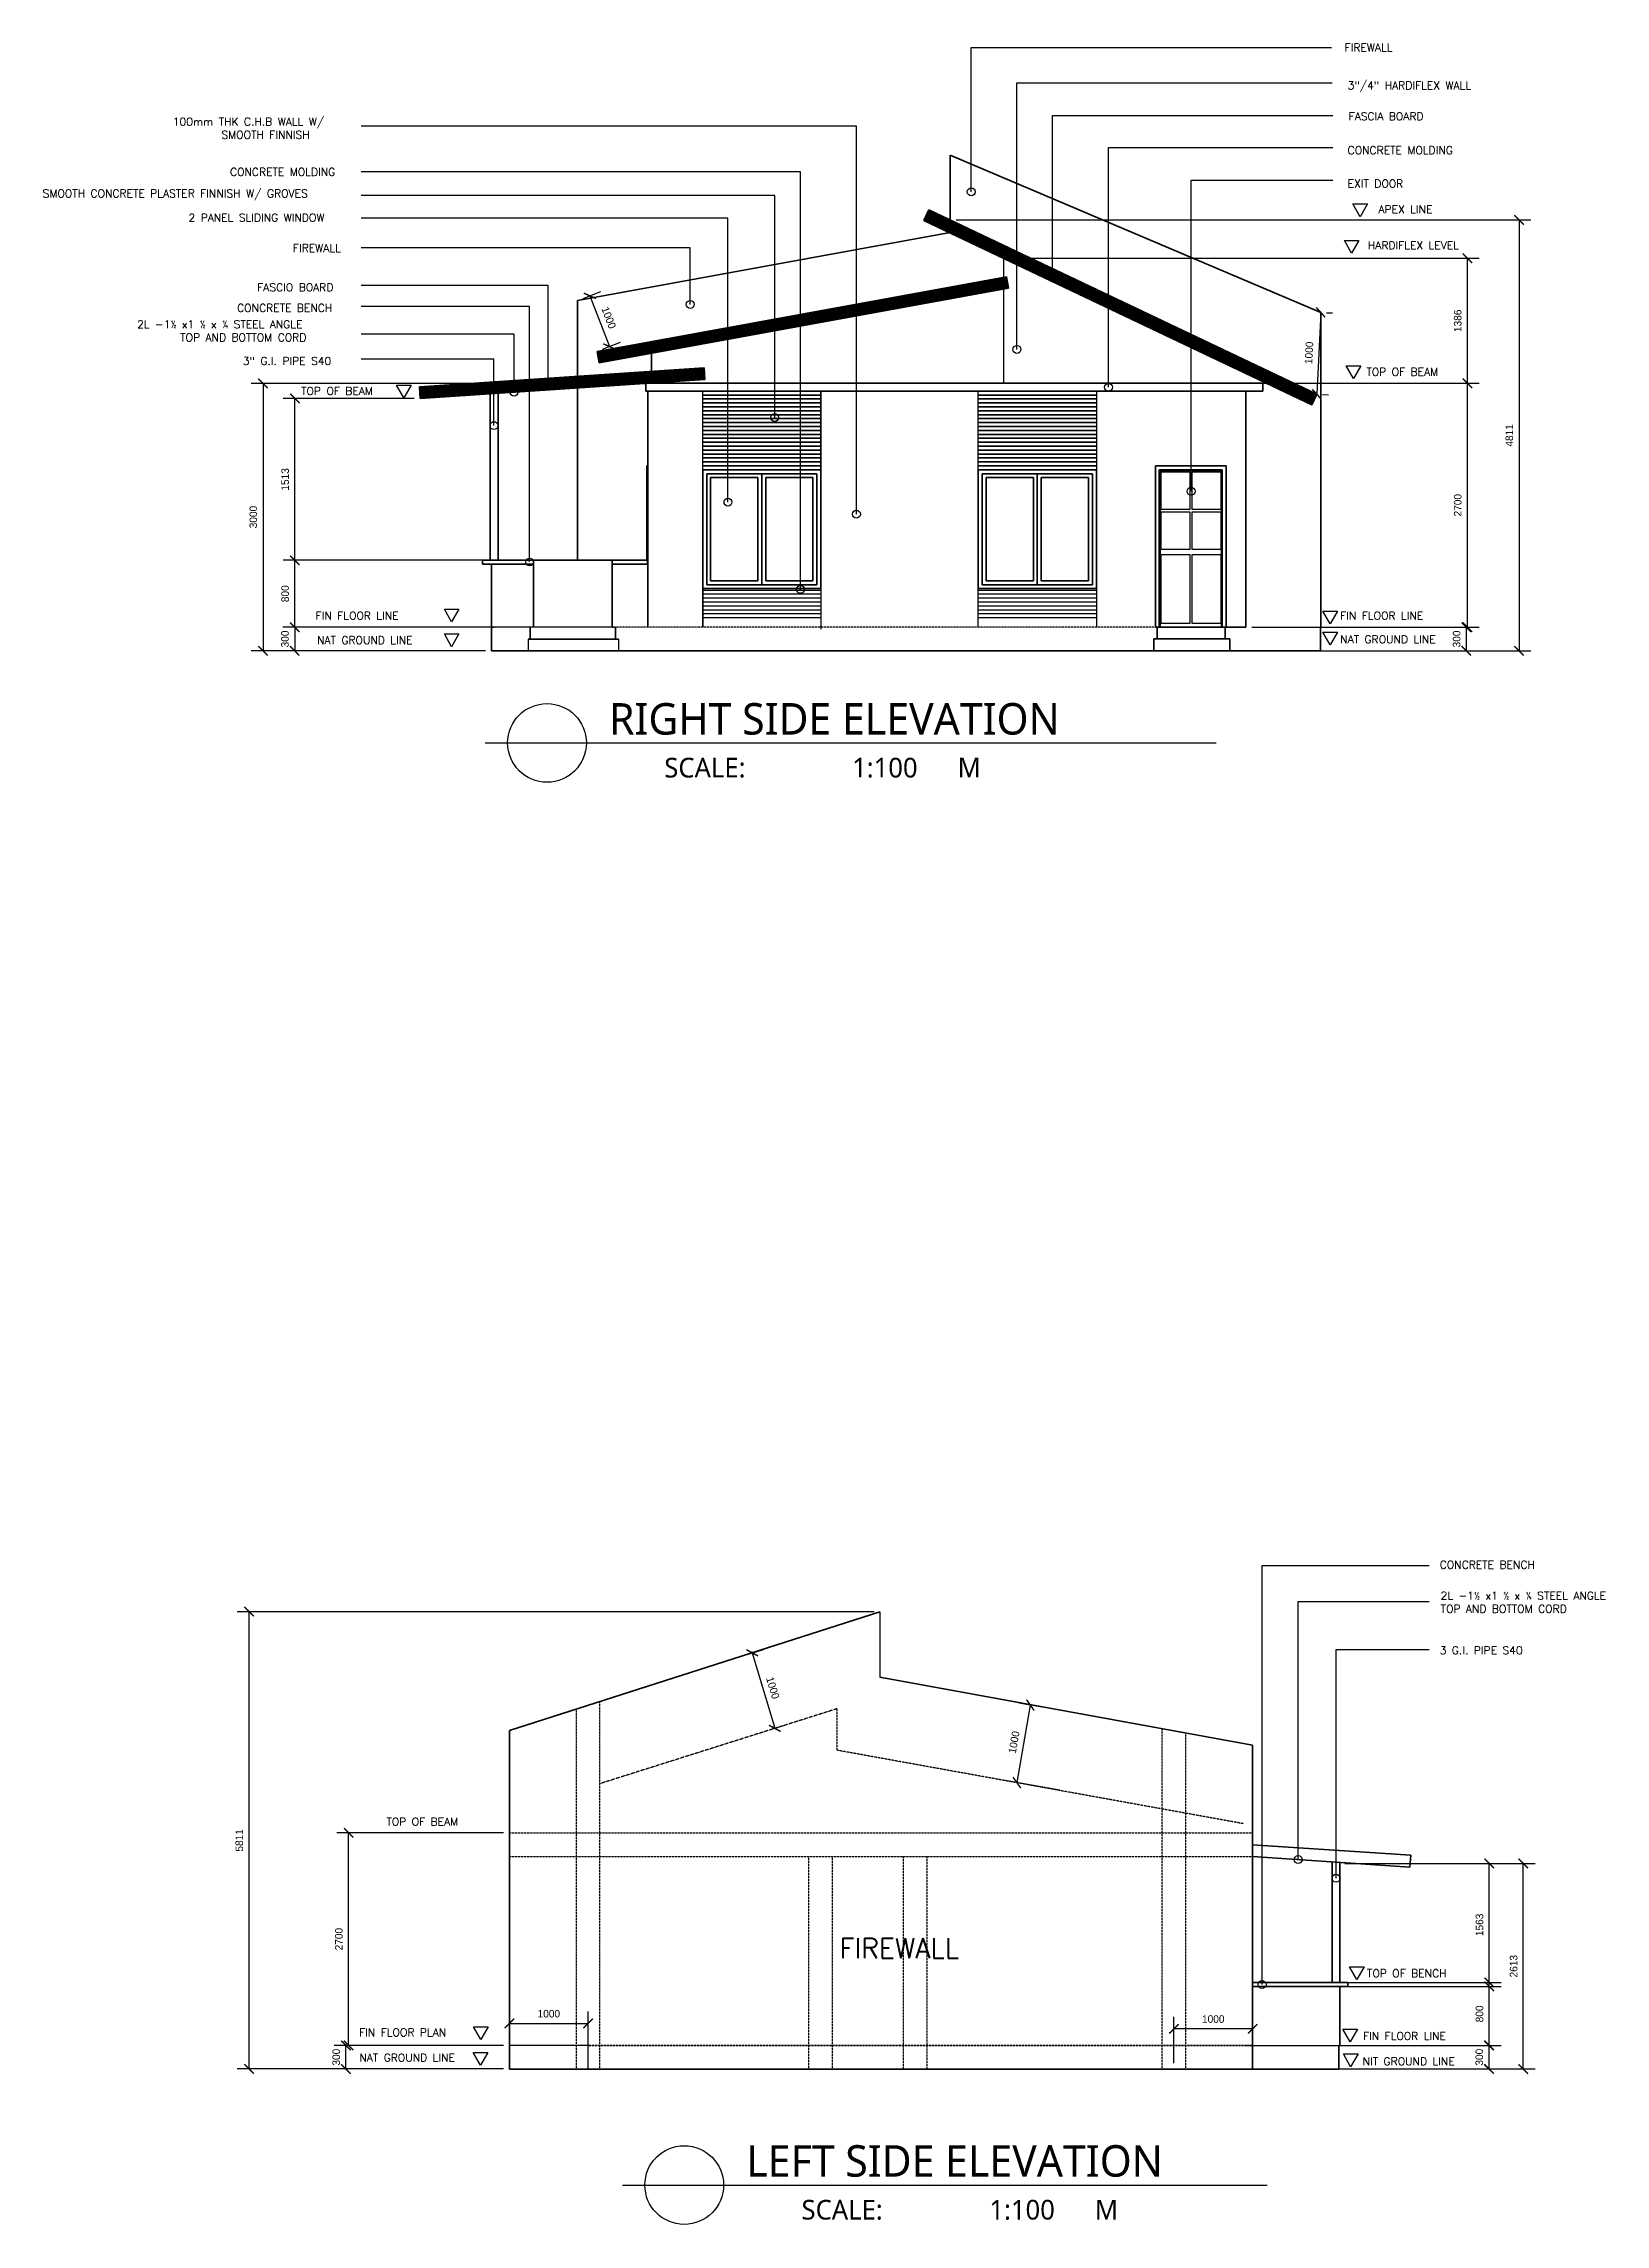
# Model space of a CAD drawing. Header units: millimetres. Extents: x 18078 to 182092, y 10648 to 75430.
# Drawn here: x 97338 to 117179, y 12411 to 40122 of the extents above; entities that cross this region are included whole.
import ezdxf

# ---------------------------------------------------------------- set-up
doc = ezdxf.new("R2010")
doc.units = ezdxf.units.MM
doc.linetypes.add('HIDDEN2', pattern=[4.7625, 3.175, -1.5875])
doc.layers.get('Defpoints').update_dxf_attribs({"color": 140})
doc.layers.add('G-Elev', color=111, linetype='Continuous', lineweight=50)
doc.styles.add('Annotative', font='romans.shx')
doc.dimstyles.new('DIM1', dxfattribs={"dimscale": 120, "dimtxt": 0.8, "dimasz": 1, "dimexe": 1.25, "dimexo": 0.625, "dimtad": 1, "dimdec": 0, "dimtxsty": 'Standard', "dimblk": 'ARCHTICK', "dimcen": 0.09, "dimadec": 0, "dimazin": 0, "dimtfac": 1, "dimtdec": 0, "dimtmove": 0, "dimatfit": 3, "dimfxl": 1, "dimarcsym": 0})

# ---------------------------------------------------------------- blocks, each defined once
blk = doc.blocks.new('_ArchTick')
at = {"color": 0, "linetype": 'ByBlock', "const_width": 0.15}
blk.add_lwpolyline([(-0.5, -0.5), (0.5, 0.5)], dxfattribs=at)
blk = doc.blocks.new('*D132')
at = {"color": 0, "lineweight": -2, "transparency": 16777216}
for p, q in [((103181, 14686), (101028, 14686)), ((101178, 14386), (101178, 14686)), ((103181, 14386), (101028, 14386))]:
    blk.add_line(p, q, dxfattribs=at)
at = {"layer": 'Defpoints', "color": 0, "transparency": 16777216}
for p in [(101178, 14686), (103256, 14686), (103256, 14386)]:
    blk.add_point(p, dxfattribs=at)
at = {"color": 0, "lineweight": -2, "transparency": 16777216, "xscale": 120, "yscale": 120, "zscale": 120}
for p, rotation in [((101178, 14686), 90), ((101178, 14386), 270)]:
    blk.add_blockref('_ArchTick', p, dxfattribs=dict(at, rotation=rotation))
at = {"color": 0, "transparency": 16777216, "insert": (101055, 14536), "char_height": 96, "attachment_point": 5, "rotation": 90}
blk.add_mtext('300', dxfattribs=at)
blk = doc.blocks.new('*D133')
at = {"color": 0, "lineweight": -2, "transparency": 16777216}
for p, q in [((103256, 14761), (103256, 15115)), ((103256, 14965), (104256, 14965)), ((104256, 14761), (104256, 15115))]:
    blk.add_line(p, q, dxfattribs=at)
at = {"layer": 'Defpoints', "color": 0, "transparency": 16777216}
for p in [(104256, 14965), (103256, 14686), (104256, 14686)]:
    blk.add_point(p, dxfattribs=at)
at = {"color": 0, "lineweight": -2, "transparency": 16777216, "xscale": 120, "yscale": 120, "zscale": 120, "rotation": 180}
blk.add_blockref('_ArchTick', (103256, 14965), dxfattribs=at)
at = {"color": 0, "lineweight": -2, "transparency": 16777216, "xscale": 120, "yscale": 120, "zscale": 120}
blk.add_blockref('_ArchTick', (104256, 14965), dxfattribs=at)
at = {"color": 0, "transparency": 16777216, "insert": (103756, 15088), "char_height": 96, "attachment_point": 5}
blk.add_mtext('1000', dxfattribs=at)
blk = doc.blocks.new('*D134')
at = {"color": 0, "lineweight": -2, "transparency": 16777216}
for p, q in [((111697, 14461), (111697, 15047)), ((112697, 14761), (112697, 15047)), ((112697, 14897), (111697, 14897))]:
    blk.add_line(p, q, dxfattribs=at)
at = {"layer": 'Defpoints', "color": 0, "transparency": 16777216}
for p in [(111697, 14897), (112697, 14686), (111697, 14386)]:
    blk.add_point(p, dxfattribs=at)
at = {"color": 0, "lineweight": -2, "transparency": 16777216, "xscale": 120, "yscale": 120, "zscale": 120, "rotation": 180}
blk.add_blockref('_ArchTick', (111697, 14897), dxfattribs=at)
at = {"color": 0, "lineweight": -2, "transparency": 16777216, "xscale": 120, "yscale": 120, "zscale": 120}
blk.add_blockref('_ArchTick', (112697, 14897), dxfattribs=at)
at = {"color": 0, "transparency": 16777216, "insert": (112197, 15020), "char_height": 96, "attachment_point": 5}
blk.add_mtext('1000', dxfattribs=at)
blk = doc.blocks.new('*D135')
at = {"color": 0, "lineweight": -2, "transparency": 16777216}
for p, q in [((103181, 17386), (101062, 17386)), ((101212, 14686), (101212, 17386)), ((103181, 14686), (101062, 14686))]:
    blk.add_line(p, q, dxfattribs=at)
at = {"layer": 'Defpoints', "color": 0, "transparency": 16777216}
for p in [(101212, 17386), (103256, 17386), (103256, 14686)]:
    blk.add_point(p, dxfattribs=at)
at = {"color": 0, "lineweight": -2, "transparency": 16777216, "xscale": 120, "yscale": 120, "zscale": 120}
for p, rotation in [((101212, 17386), 90), ((101212, 14686), 270)]:
    blk.add_blockref('_ArchTick', p, dxfattribs=dict(at, rotation=rotation))
at = {"color": 0, "transparency": 16777216, "insert": (101089, 16036), "char_height": 96, "attachment_point": 5, "rotation": 90}
blk.add_mtext('2700', dxfattribs=at)
blk = doc.blocks.new('*D127')
at = {"color": 0, "lineweight": -2, "transparency": 16777216}
for p, q in [((109873, 19010), (109702, 18025)), ((110418, 18915), (109725, 19036)), ((110247, 17930), (109554, 18050))]:
    blk.add_line(p, q, dxfattribs=at)
at = {"layer": 'Defpoints', "color": 0, "transparency": 16777216}
for p in [(110492, 18902), (109702, 18025), (110321, 17917)]:
    blk.add_point(p, dxfattribs=at)
at = {"color": 0, "lineweight": -2, "transparency": 16777216, "xscale": 120, "yscale": 120, "zscale": 120}
for p, rotation in [((109873, 19010), 80.13264831203112), ((109702, 18025), 260.1326483120311)]:
    blk.add_blockref('_ArchTick', p, dxfattribs=dict(at, rotation=rotation))
at = {"color": 0, "transparency": 16777216, "insert": (109666, 18538), "char_height": 96, "attachment_point": 5, "rotation": 80.1326}
blk.add_mtext('1000', dxfattribs=at)
blk = doc.blocks.new('*D128')
at = {"color": 0, "lineweight": -2, "transparency": 16777216}
for p, q in [((112602, 14686), (115850, 14686)), ((115700, 14686), (115700, 14386)), ((112602, 14386), (115850, 14386))]:
    blk.add_line(p, q, dxfattribs=at)
at = {"layer": 'Defpoints', "color": 0, "transparency": 16777216}
for p in [(112527, 14686), (112527, 14386), (115700, 14386)]:
    blk.add_point(p, dxfattribs=at)
at = {"color": 0, "lineweight": -2, "transparency": 16777216, "xscale": 120, "yscale": 120, "zscale": 120}
for p, rotation in [((115700, 14686), 90), ((115700, 14386), 270)]:
    blk.add_blockref('_ArchTick', p, dxfattribs=dict(at, rotation=rotation))
at = {"color": 0, "transparency": 16777216, "insert": (115577, 14536), "char_height": 96, "attachment_point": 5, "rotation": 90}
blk.add_mtext('300', dxfattribs=at)
blk = doc.blocks.new('*D129')
at = {"color": 0, "lineweight": -2, "transparency": 16777216}
for p, q in [((113881, 15486), (115853, 15486)), ((115703, 14686), (115703, 15486)), ((113881, 14686), (115853, 14686))]:
    blk.add_line(p, q, dxfattribs=at)
at = {"layer": 'Defpoints', "color": 0, "transparency": 16777216}
for p in [(113806, 15486), (115703, 15486), (113806, 14686)]:
    blk.add_point(p, dxfattribs=at)
at = {"color": 0, "lineweight": -2, "transparency": 16777216, "xscale": 120, "yscale": 120, "zscale": 120}
for p, rotation in [((115703, 15486), 90), ((115703, 14686), 270)]:
    blk.add_blockref('_ArchTick', p, dxfattribs=dict(at, rotation=rotation))
at = {"color": 0, "transparency": 16777216, "insert": (115580, 15086), "char_height": 96, "attachment_point": 5, "rotation": 90}
blk.add_mtext('800', dxfattribs=at)
blk = doc.blocks.new('*D130')
at = {"color": 0, "lineweight": -2, "transparency": 16777216}
for p, q in [((114774, 16999), (115853, 16999)), ((115703, 15436), (115703, 16999)), ((113881, 15436), (115853, 15436))]:
    blk.add_line(p, q, dxfattribs=at)
at = {"layer": 'Defpoints', "color": 0, "transparency": 16777216}
for p in [(114699, 16999), (115703, 16999), (113806, 15436)]:
    blk.add_point(p, dxfattribs=at)
at = {"color": 0, "lineweight": -2, "transparency": 16777216, "xscale": 120, "yscale": 120, "zscale": 120}
for p, rotation in [((115703, 16999), 90), ((115703, 15436), 270)]:
    blk.add_blockref('_ArchTick', p, dxfattribs=dict(at, rotation=rotation))
at = {"color": 0, "transparency": 16777216, "insert": (115580, 16217), "char_height": 96, "attachment_point": 5, "rotation": 90}
blk.add_mtext('1563', dxfattribs=at)
blk = doc.blocks.new('*D131')
at = {"color": 0, "lineweight": -2, "transparency": 16777216}
for p, q in [((113867, 16999), (116286, 16999)), ((116136, 14386), (116136, 16999)), ((113867, 14386), (116286, 14386))]:
    blk.add_line(p, q, dxfattribs=at)
at = {"layer": 'Defpoints', "color": 0, "transparency": 16777216}
for p in [(113792, 16999), (116136, 16999), (113792, 14386)]:
    blk.add_point(p, dxfattribs=at)
at = {"color": 0, "lineweight": -2, "transparency": 16777216, "xscale": 120, "yscale": 120, "zscale": 120}
for p, rotation in [((116136, 16999), 90), ((116136, 14386), 270)]:
    blk.add_blockref('_ArchTick', p, dxfattribs=dict(at, rotation=rotation))
at = {"color": 0, "transparency": 16777216, "insert": (116013, 15692), "char_height": 96, "attachment_point": 5, "rotation": 90}
blk.add_mtext('2613', dxfattribs=at)
blk = doc.blocks.new('*D148')
at = {"color": 0, "lineweight": -2, "transparency": 16777216}
for p, q in [((104487, 32707), (100377, 32707)), ((100527, 32707), (100527, 32407)), ((102951, 32407), (100377, 32407))]:
    blk.add_line(p, q, dxfattribs=at)
at = {"layer": 'Defpoints', "color": 0, "transparency": 16777216}
for p in [(104562, 32707), (100527, 32407), (103026, 32407)]:
    blk.add_point(p, dxfattribs=at)
at = {"color": 0, "lineweight": -2, "transparency": 16777216, "xscale": 120, "yscale": 120, "zscale": 120}
for p, rotation in [((100527, 32707), 90), ((100527, 32407), 270)]:
    blk.add_blockref('_ArchTick', p, dxfattribs=dict(at, rotation=rotation))
at = {"color": 0, "transparency": 16777216, "insert": (100404, 32557), "char_height": 96, "attachment_point": 5, "rotation": 90}
blk.add_mtext('300', dxfattribs=at)
blk = doc.blocks.new('*D149')
at = {"color": 0, "lineweight": -2, "transparency": 16777216}
for p, q in [((102937, 33557), (100379, 33557)), ((100529, 32707), (100529, 33557)), ((104487, 32707), (100379, 32707))]:
    blk.add_line(p, q, dxfattribs=at)
at = {"layer": 'Defpoints', "color": 0, "transparency": 16777216}
for p in [(100529, 33557), (103012, 33557), (104562, 32707)]:
    blk.add_point(p, dxfattribs=at)
at = {"color": 0, "lineweight": -2, "transparency": 16777216, "xscale": 120, "yscale": 120, "zscale": 120}
for p, rotation in [((100529, 33557), 90), ((100529, 32707), 270)]:
    blk.add_blockref('_ArchTick', p, dxfattribs=dict(at, rotation=rotation))
at = {"color": 0, "transparency": 16777216, "insert": (100406, 33132), "char_height": 96, "attachment_point": 5, "rotation": 90}
blk.add_mtext('800', dxfattribs=at)
blk = doc.blocks.new('*D150')
at = {"color": 0, "lineweight": -2, "transparency": 16777216}
for p, q in [((102047, 35613), (100379, 35613)), ((100529, 33557), (100529, 35613)), ((102937, 33557), (100379, 33557))]:
    blk.add_line(p, q, dxfattribs=at)
at = {"layer": 'Defpoints', "color": 0, "transparency": 16777216}
for p in [(100529, 35613), (102122, 35613), (103012, 33557)]:
    blk.add_point(p, dxfattribs=at)
at = {"color": 0, "lineweight": -2, "transparency": 16777216, "xscale": 120, "yscale": 120, "zscale": 120}
for p, rotation in [((100529, 35613), 90), ((100529, 33557), 270)]:
    blk.add_blockref('_ArchTick', p, dxfattribs=dict(at, rotation=rotation))
at = {"color": 0, "transparency": 16777216, "insert": (100406, 34585), "char_height": 96, "attachment_point": 5, "rotation": 90}
blk.add_mtext('1513', dxfattribs=at)
blk = doc.blocks.new('*D151')
at = {"color": 0, "lineweight": -2, "transparency": 16777216}
for p, q in [((104914, 35805), (99975, 35805)), ((100125, 35805), (100125, 32407)), ((102043, 32407), (99975, 32407))]:
    blk.add_line(p, q, dxfattribs=at)
at = {"layer": 'Defpoints', "color": 0, "transparency": 16777216}
for p in [(104989, 35805), (100125, 32407), (102118, 32407)]:
    blk.add_point(p, dxfattribs=at)
at = {"color": 0, "lineweight": -2, "transparency": 16777216, "xscale": 120, "yscale": 120, "zscale": 120}
for p, rotation in [((100125, 35805), 90), ((100125, 32407), 270)]:
    blk.add_blockref('_ArchTick', p, dxfattribs=dict(at, rotation=rotation))
at = {"color": 0, "transparency": 16777216, "insert": (100002, 34106), "char_height": 96, "attachment_point": 5, "rotation": 90}
blk.add_mtext('3000', dxfattribs=at)
blk = doc.blocks.new('*D152')
at = {"color": 0, "lineweight": -2, "transparency": 16777216}
for p, q in [((104191, 36884), (104418, 36971)), ((104278, 36917), (104526, 36273)), ((104439, 36239), (104666, 36327))]:
    blk.add_line(p, q, dxfattribs=at)
at = {"layer": 'Defpoints', "color": 0, "transparency": 16777216}
for p in [(104121, 36857), (104369, 36212), (104526, 36273)]:
    blk.add_point(p, dxfattribs=at)
at = {"color": 0, "lineweight": -2, "transparency": 16777216, "xscale": 120, "yscale": 120, "zscale": 120}
for p, rotation in [((104278, 36917), 111.0398342483093), ((104526, 36273), 291.0398342483093)]:
    blk.add_blockref('_ArchTick', p, dxfattribs=dict(at, rotation=rotation))
at = {"color": 0, "transparency": 16777216, "insert": (104517, 36639), "char_height": 96, "attachment_point": 5, "rotation": 291.0398}
blk.add_mtext('1000', dxfattribs=at)
blk = doc.blocks.new('*D153')
at = {"color": 0, "lineweight": -2, "transparency": 16777216}
for p, q in [((113562, 36707), (113512, 35667)), ((113637, 36703), (113712, 36700)), ((113587, 35664), (113662, 35660))]:
    blk.add_line(p, q, dxfattribs=at)
at = {"layer": 'Defpoints', "color": 0, "transparency": 16777216}
for p in [(113562, 36707), (113512, 35667), (113512, 35667)]:
    blk.add_point(p, dxfattribs=at)
at = {"color": 0, "lineweight": -2, "transparency": 16777216, "xscale": 120, "yscale": 120, "zscale": 120}
for p, rotation in [((113562, 36707), 87.24668934824706), ((113512, 35667), 267.2466893482471)]:
    blk.add_blockref('_ArchTick', p, dxfattribs=dict(at, rotation=rotation))
at = {"color": 0, "transparency": 16777216, "insert": (113414, 36193), "char_height": 96, "attachment_point": 5, "rotation": 87.2467}
blk.add_mtext('1000', dxfattribs=at)
blk = doc.blocks.new('*D154')
at = {"color": 0, "lineweight": -2, "transparency": 16777216}
for p, q in [((112687, 32707), (115562, 32707)), ((115412, 32707), (115412, 32407)), ((112687, 32407), (115562, 32407))]:
    blk.add_line(p, q, dxfattribs=at)
at = {"layer": 'Defpoints', "color": 0, "transparency": 16777216}
for p in [(112612, 32707), (112612, 32407), (115412, 32407)]:
    blk.add_point(p, dxfattribs=at)
at = {"color": 0, "lineweight": -2, "transparency": 16777216, "xscale": 120, "yscale": 120, "zscale": 120}
for p, rotation in [((115412, 32707), 90), ((115412, 32407), 270)]:
    blk.add_blockref('_ArchTick', p, dxfattribs=dict(at, rotation=rotation))
at = {"color": 0, "transparency": 16777216, "insert": (115289, 32557), "char_height": 96, "attachment_point": 5, "rotation": 90}
blk.add_mtext('300', dxfattribs=at)
blk = doc.blocks.new('*D155')
at = {"color": 0, "lineweight": -2, "transparency": 16777216}
for p, q in [((112687, 35807), (115576, 35807)), ((115426, 32707), (115426, 35807)), ((112687, 32707), (115576, 32707))]:
    blk.add_line(p, q, dxfattribs=at)
at = {"layer": 'Defpoints', "color": 0, "transparency": 16777216}
for p in [(112612, 35807), (115426, 35807), (112612, 32707)]:
    blk.add_point(p, dxfattribs=at)
at = {"color": 0, "lineweight": -2, "transparency": 16777216, "xscale": 120, "yscale": 120, "zscale": 120}
for p, rotation in [((115426, 35807), 90), ((115426, 32707), 270)]:
    blk.add_blockref('_ArchTick', p, dxfattribs=dict(at, rotation=rotation))
at = {"color": 0, "transparency": 16777216, "insert": (115303, 34257), "char_height": 96, "attachment_point": 5, "rotation": 90}
blk.add_mtext('2700', dxfattribs=at)
blk = doc.blocks.new('*D156')
at = {"color": 0, "lineweight": -2, "transparency": 16777216}
for p, q in [((109608, 37394), (115576, 37394)), ((115426, 35807), (115426, 37394)), ((109608, 35807), (115576, 35807))]:
    blk.add_line(p, q, dxfattribs=at)
at = {"layer": 'Defpoints', "color": 0, "transparency": 16777216}
for p in [(109533, 37394), (115426, 37394), (109533, 35807)]:
    blk.add_point(p, dxfattribs=at)
at = {"color": 0, "lineweight": -2, "transparency": 16777216, "xscale": 120, "yscale": 120, "zscale": 120}
for p, rotation in [((115426, 37394), 90), ((115426, 35807), 270)]:
    blk.add_blockref('_ArchTick', p, dxfattribs=dict(at, rotation=rotation))
at = {"color": 0, "transparency": 16777216, "insert": (115303, 36600), "char_height": 96, "attachment_point": 5, "rotation": 90}
blk.add_mtext('1386', dxfattribs=at)
blk = doc.blocks.new('*D157')
at = {"color": 0, "lineweight": -2, "transparency": 16777216}
for p, q in [((108931, 37882), (116232, 37882)), ((116082, 37882), (116082, 32407)), ((108931, 32407), (116232, 32407))]:
    blk.add_line(p, q, dxfattribs=at)
at = {"layer": 'Defpoints', "color": 0, "transparency": 16777216}
for p in [(108856, 37882), (108856, 32407), (116082, 32407)]:
    blk.add_point(p, dxfattribs=at)
at = {"color": 0, "lineweight": -2, "transparency": 16777216, "xscale": 120, "yscale": 120, "zscale": 120}
for p, rotation in [((116082, 37882), 90), ((116082, 32407), 270)]:
    blk.add_blockref('_ArchTick', p, dxfattribs=dict(at, rotation=rotation))
at = {"color": 0, "transparency": 16777216, "insert": (115959, 35144), "char_height": 96, "attachment_point": 5, "rotation": 90}
blk.add_mtext('4811', dxfattribs=at)
blk = doc.blocks.new('*D158')
at = {"color": 0, "lineweight": -2, "transparency": 16777216}
for p, q in [((107887, 20197), (99797, 20197)), ((99947, 14386), (99947, 20197)), ((103181, 14386), (99797, 14386))]:
    blk.add_line(p, q, dxfattribs=at)
at = {"layer": 'Defpoints', "color": 0, "transparency": 16777216}
for p in [(99947, 20197), (107962, 20197), (103256, 14386)]:
    blk.add_point(p, dxfattribs=at)
at = {"color": 0, "lineweight": -2, "transparency": 16777216, "xscale": 120, "yscale": 120, "zscale": 120}
for p, rotation in [((99947, 20197), 90), ((99947, 14386), 270)]:
    blk.add_blockref('_ArchTick', p, dxfattribs=dict(at, rotation=rotation))
at = {"color": 0, "transparency": 16777216, "insert": (99824, 17291), "char_height": 96, "attachment_point": 5, "rotation": 90}
blk.add_mtext('5811', dxfattribs=at)
blk = doc.blocks.new('*D159')
at = {"color": 0, "lineweight": -2, "transparency": 16777216}
for p, q in [((106305, 19663), (106484, 19716)), ((106340, 19674), (106626, 18715)), ((106590, 18705), (106769, 18758))]:
    blk.add_line(p, q, dxfattribs=at)
at = {"layer": 'Defpoints', "color": 0, "transparency": 16777216}
for p in [(106233, 19642), (106518, 18683), (106626, 18715)]:
    blk.add_point(p, dxfattribs=at)
at = {"color": 0, "lineweight": -2, "transparency": 16777216, "xscale": 120, "yscale": 120, "zscale": 120}
for p, rotation in [((106340, 19674), 106.5627356551758), ((106626, 18715), 286.5627356551758)]:
    blk.add_blockref('_ArchTick', p, dxfattribs=dict(at, rotation=rotation))
at = {"color": 0, "transparency": 16777216, "insert": (106601, 19229), "char_height": 96, "attachment_point": 5, "rotation": 286.5627}
blk.add_mtext('1000', dxfattribs=at)

msp = doc.modelspace()

# ---------------------------------------------------------------- linework, layer by layer
at = {"color": 0}
for p, q in [((109122.7, 38239.1), (109122.7, 40073.4)), ((109122.7, 40073.4), (113697.3, 40073.4)), ((109702.3, 36236.6), (109702.3, 39622.3)), ((109702.3, 39622.3), (113707.4, 39622.3)), ((107663.7, 39074.6), (101371.5, 39074.6)), ((107663.7, 34143.4), (107663.7, 39074.6)), ((110155.1, 37184.6), (110155.1, 39209.2)), ((110155.1, 39209.2), (113717.3, 39209.2)), ((110865.9, 35754.9), (110865.9, 38801.3)), ((110865.9, 38801.3), (113717.1, 38801.3)), ((106952.9, 38494.7), (101371.5, 38494.7)), ((106952.9, 33187.2), (106952.9, 38494.7)), ((111915.3, 34434.4), (111915.3, 38388.4)), ((111915.3, 38388.4), (113717.8, 38388.4)), ((106625.1, 38192.6), (101371.5, 38192.6)), ((106625.1, 35371.1), (106625.1, 38192.6)), ((113972.2, 38084.8), (114157.4, 38084.8)), ((114063.9, 37922.8), (113972.2, 38084.8)), ((114157.4, 38084.8), (114063.9, 37922.8)), ((106031.5, 37902.7), (101371.5, 37902.7)), ((106031.5, 34296.1), (106031.5, 37902.7)), ((105552.1, 37527.3), (101371.5, 37527.3)), ((105552.1, 36808.4), (105552.1, 37527.3)), ((113863.2, 37620.6), (114048.3, 37620.6)), ((113954.8, 37458.7), (113863.2, 37620.6)), ((114048.3, 37620.6), (113954.8, 37458.7)), ((109532.7, 37393.5), (109532.7, 37153.9)), ((103745.6, 37046.9), (101371.5, 37046.9)), ((103745.6, 35803.2), (103745.6, 37046.9)), ((109532.7, 37001.4), (109532.7, 35807)), ((103512.3, 36780.5), (101371.5, 36780.5)), ((103512.3, 33535.6), (103512.3, 36780.5)), ((103313.9, 36431.2), (101371.5, 36431.2)), ((103313.9, 35690.2), (103313.9, 36431.2)), ((103058.7, 36110.9), (101371.5, 36110.9)), ((103058.7, 35268.3), (103058.7, 36110.9)), ((113885.9, 36027), (114071.1, 36027)), ((113977.6, 35865.1), (113885.9, 36027)), ((114071.1, 36027), (113977.6, 35865.1)), ((101820.1, 35784.2), (102005.3, 35784.2)), ((101911.8, 35622.3), (101820.1, 35784.2)), ((102005.3, 35784.2), (101911.8, 35622.3)), ((105711.8, 32707), (105711.8, 35707)), ((107211.8, 34707), (107211.8, 35707)), ((107211.8, 35707), (107211.8, 32681.1)), ((109211.8, 32707), (109211.8, 35707)), ((110711.8, 35707), (110711.8, 32707)), ((105711.8, 33197), (105711.8, 32707)), ((105711.8, 33179), (107211.8, 33179)), ((105711.8, 33129), (107211.8, 33129)), ((105711.8, 33079), (107211.8, 33079)), ((105711.8, 33029), (107211.8, 33029)), ((105711.8, 32979), (107211.8, 32979)), ((109211.8, 33179), (110711.8, 33179)), ((109211.8, 33129), (110711.8, 33129)), ((109211.8, 33079), (110711.8, 33079)), ((109211.8, 33029), (110711.8, 33029)), ((109211.8, 32979), (110711.8, 32979)), ((102428.6, 32937.8), (102613.8, 32937.8)), ((102520.3, 32775.9), (102428.6, 32937.8)), ((102613.8, 32937.8), (102520.3, 32775.9)), ((104561.8, 32707), (103561.8, 32707)), ((105711.8, 32929), (107211.8, 32929)), ((105711.8, 32879), (107211.8, 32879)), ((105711.8, 32829), (107211.8, 32829)), ((109211.8, 32929), (110711.8, 32929)), ((109211.8, 32879), (110711.8, 32879)), ((109211.8, 32829), (110711.8, 32829)), ((113591.2, 32911), (113776.4, 32911)), ((113682.9, 32749.1), (113591.2, 32911)), ((113776.4, 32911), (113682.9, 32749.1)), ((102429.2, 32620.6), (102614.4, 32620.6)), ((102520.9, 32458.7), (102429.2, 32620.6)), ((102614.4, 32620.6), (102520.9, 32458.7)), ((103493.5, 32555.1), (103493.5, 32407)), ((104642.5, 32555.1), (104642.5, 32407)), ((113591.2, 32642.9), (113776.3, 32642.9)), ((113682.8, 32480.9), (113591.2, 32642.9)), ((113776.3, 32642.9), (113682.8, 32480.9)), ((112817.2, 15461.5), (112817.2, 20785.5)), ((112817.2, 20785.5), (114940.9, 20785.5)), ((113275.9, 17047.1), (113275.9, 20325.6)), ((113275.9, 20325.6), (114940.9, 20325.6)), ((107962, 20196.7), (107962, 19364)), ((113757.6, 16809.5), (113757.6, 19717.6)), ((113757.6, 19717.6), (114940.9, 19717.6)), ((113929.4, 15683.7), (114114.5, 15683.7)), ((114021, 15521.8), (113929.4, 15683.7)), ((114114.5, 15683.7), (114021, 15521.8)), ((104255.8, 14385.7), (104255.8, 15115.3)), ((102798.6, 14923.6), (102983.8, 14923.6)), ((102890.3, 14761.6), (102798.6, 14923.6)), ((102983.8, 14923.6), (102890.3, 14761.6)), ((113843.2, 14892.4), (114028.4, 14892.4)), ((113934.9, 14730.5), (113843.2, 14892.4)), ((114028.4, 14892.4), (113934.9, 14730.5)), ((102795, 14595.5), (102980.2, 14595.5)), ((102886.7, 14433.5), (102795, 14595.5)), ((102980.2, 14595.5), (102886.7, 14433.5)), ((104258.6, 14685.7), (103256, 14685.7)), ((113851.1, 14576.8), (114036.2, 14576.8)), ((113942.7, 14414.8), (113851.1, 14576.8)), ((114036.2, 14576.8), (113942.7, 14414.8)), ((111847, 14385.7), (111547, 14385.7)), ((111697, 14385.7), (111847, 14385.7))]:
    msp.add_line(p, q, dxfattribs=at)
at = {"color": 0, "linetype": 'HIDDEN2'}
for p, q in [((103561.8, 32707), (103025.6, 32707)), ((111461.8, 32707), (104561.8, 32707)), ((104105.8, 14385.7), (104105.8, 18958.5)), ((104405.8, 14385.7), (104405.8, 19054.8)), ((107415.4, 18963.2), (104405.8, 18011.9)), ((107415.4, 18963.2), (107415.4, 18437.1)), ((111547, 14385.7), (111547, 18709.6)), ((111847, 14385.7), (111847, 18654.8)), ((112582.3, 17502.5), (107415.4, 18437.1)), ((103255.8, 17385.7), (112697, 17385.7)), ((103255.8, 17085.7), (112697, 17085.7)), ((107059.3, 14385.7), (107059.3, 17085.7)), ((107359.3, 14385.7), (107359.3, 17085.7)), ((108259.3, 17085.7), (108259.3, 14385.7)), ((108559.3, 17085.7), (108559.3, 14385.7))]:
    msp.add_line(p, q, dxfattribs=at)
for p, q in [((102948.9, 31236), (112235.7, 31236)), ((104692.4, 12911.3), (112879.9, 12911.3))]:
    msp.add_line(p, q)
for points in [[(111535.8, 34682.3), (111898.8, 34682.3), (111898.8, 34204.1), (111535.8, 34204.1)], [(111929.1, 34682.3), (112292.1, 34682.3), (112292.1, 34204.1), (111929.1, 34204.1)], [(111535.8, 34173.8), (111898.8, 34173.8), (111898.8, 33695.6), (111535.8, 33695.6)], [(111929.1, 34173.8), (112292.1, 34173.8), (112292.1, 33695.6), (111929.1, 33695.6)], [(111535.8, 33632.4), (111898.8, 33632.4), (111898.8, 32754.2), (111535.8, 32754.2)], [(111929.1, 33632.4), (112292.1, 33632.4), (112292.1, 32754.2), (111929.1, 32754.2)]]:
    msp.add_lwpolyline(points, close=True)
at = {"color": 0}
for centre in [(109122.7, 38239.1), (110155.1, 37184.6), (105552.1, 36808.4), (109702.3, 36236.6), (103745.6, 35803.2), (110865.9, 35754.9), (103313.9, 35692.7), (103058.7, 35268.3), (106625.1, 35371.1), (111915.3, 34434.4), (106031.5, 34296.1), (107663.7, 34143.4), (103512.3, 33535.6), (106952.9, 33187.2), (113275.9, 17047.1), (113757.6, 16809.5), (112817.2, 15460.1)]:
    msp.add_circle(centre, 50, dxfattribs=at)
for centre in [(103732.7, 31236), (105476.3, 12911.3)]:
    msp.add_circle(centre, 500)
at = {"layer": 'G-Elev', "color": 7, "linetype": 'Continuous', "lineweight": 35}
for p, q in [((108855.6, 37881.6), (108855.6, 38707)), ((108855.6, 38707), (113561.8, 36707)), ((108521.9, 37874.2), (108585.3, 38010.1)), ((108564.9, 37964.5), (113491.3, 35621.7)), ((108569.2, 37973.5), (113495.6, 35630.7)), ((108573.5, 37982.6), (113499.9, 35639.7)), ((108577.8, 37991.6), (113504.2, 35648.8)), ((108582.1, 38000.6), (113508.5, 35657.8)), ((108585.3, 38010.1), (113511.8, 35667.3)), ((104120.6, 36856.7), (108855.6, 37721)), ((108521.9, 37874.2), (113448.4, 35531.4)), ((108526.2, 37883.2), (113452.7, 35540.4)), ((108530.5, 37892.3), (113457, 35549.4)), ((108534.8, 37901.3), (113461.3, 35558.5)), ((108539.1, 37910.3), (113465.5, 35567.5)), ((108543.4, 37919.4), (113469.8, 35576.5)), ((108547.7, 37928.4), (113474.1, 35585.6)), ((108552, 37937.4), (113478.4, 35594.6)), ((108556.3, 37946.4), (113482.7, 35603.6)), ((108560.6, 37955.5), (113487, 35612.6)), ((104368.5, 36212.2), (109568.7, 37160.5)), ((104370.3, 36202.4), (109570.5, 37150.6)), ((104372.1, 36192.6), (109572.3, 37140.8)), ((109595.6, 37012.9), (109568.7, 37160.5)), ((104120.6, 35896.9), (104120.6, 36856.7)), ((104373.9, 36182.7), (109574.1, 37130.9)), ((104375.7, 36172.9), (109575.9, 37121.1)), ((104377.5, 36163.1), (109577.6, 37111.3)), ((104379.3, 36153.2), (109579.4, 37101.4)), ((104381.1, 36143.4), (109581.2, 37091.6)), ((104382.9, 36133.5), (109583, 37081.8)), ((104384.7, 36123.7), (109584.8, 37071.9)), ((104386.4, 36113.9), (109586.6, 37062.1)), ((104388.2, 36104), (109588.4, 37052.2)), ((104390, 36094.2), (109590.2, 37042.4)), ((104391.8, 36084.3), (109592, 37032.6)), ((104393.6, 36074.5), (109593.8, 37022.7)), ((104395.4, 36064.7), (109595.6, 37012.9)), ((113561.8, 32707), (113561.8, 36707)), ((104395.4, 36064.7), (104368.5, 36212.2)), ((105061.8, 35959.7), (105061.8, 36186.2)), ((102111.5, 35762.8), (105728.1, 36004.2)), ((102112.2, 35752.8), (105728.8, 35994.2)), ((102112.8, 35742.8), (105729.4, 35984.3)), ((102113.5, 35732.8), (105730.1, 35974.3)), ((102114.2, 35722.9), (105730.8, 35964.3)), ((102114.8, 35712.9), (105731.4, 35954.3)), ((102115.5, 35702.9), (105732.1, 35944.3)), ((102116.2, 35692.9), (105732.7, 35934.4)), ((102116.8, 35682.9), (105733.4, 35924.4)), ((102117.5, 35673), (105734.1, 35914.4)), ((102118.2, 35663), (105734.7, 35904.4)), ((102118.8, 35653), (105735.4, 35894.5)), ((102119.5, 35643), (105736.1, 35884.5)), ((102120.2, 35633.1), (105736.7, 35874.5)), ((102120.8, 35623.1), (105737.4, 35864.5)), ((102121.5, 35613.1), (105738.1, 35854.5)), ((104988.8, 35707), (104988.8, 35804.5)), ((105025.8, 35807), (112828.1, 35807)), ((105061.8, 35807), (105061.8, 35809.4)), ((105738.1, 35854.5), (105728.1, 36004.2)), ((112828.1, 35707), (112828.1, 35807)), ((103011.8, 33557), (103011.8, 35672.5)), ((104120.6, 33557), (104120.6, 35746.6)), ((104988.8, 35707), (112828.1, 35707)), ((105011.8, 33197), (105011.8, 35707)), ((105711.8, 35707), (107211.8, 35707)), ((105711.8, 35657), (107211.8, 35657)), ((105711.8, 35607), (107211.8, 35607)), ((105711.8, 35557), (107211.8, 35557)), ((105711.8, 35507), (107211.8, 35507)), ((105711.8, 35507), (107211.8, 35507)), ((109211.8, 35707), (110711.8, 35707)), ((109211.8, 35657), (110711.8, 35657)), ((109211.8, 35607), (110711.8, 35607)), ((109211.8, 35557), (110711.8, 35557)), ((109211.8, 35507), (110711.8, 35507)), ((109211.8, 35507), (110711.8, 35507)), ((112611.8, 32707), (112611.8, 35707)), ((113448.4, 35531.4), (113511.8, 35667.3)), ((105711.8, 35457), (107211.8, 35457)), ((105711.8, 35457), (107211.8, 35457)), ((105711.8, 35407), (107211.8, 35407)), ((105711.8, 35407), (107211.8, 35407)), ((105711.8, 35357), (107211.8, 35357)), ((105711.8, 35357), (107211.8, 35357)), ((105711.8, 35307), (107211.8, 35307)), ((105711.8, 35257), (107211.8, 35257)), ((105711.8, 35207), (107211.8, 35207)), ((109211.8, 35457), (110711.8, 35457)), ((109211.8, 35457), (110711.8, 35457)), ((109211.8, 35407), (110711.8, 35407)), ((109211.8, 35407), (110711.8, 35407)), ((109211.8, 35357), (110711.8, 35357)), ((109211.8, 35357), (110711.8, 35357)), ((109211.8, 35307), (110711.8, 35307)), ((109211.8, 35257), (110711.8, 35257)), ((109211.8, 35207), (110711.8, 35207)), ((105711.8, 35157), (107211.8, 35157)), ((105711.8, 35107), (107211.8, 35107)), ((105711.8, 35057), (107211.8, 35057)), ((105711.8, 35007), (107211.8, 35007)), ((105711.8, 34957), (107211.8, 34957)), ((109211.8, 35157), (110711.8, 35157)), ((109211.8, 35107), (110711.8, 35107)), ((109211.8, 35057), (110711.8, 35057)), ((109211.8, 35007), (110711.8, 35007)), ((109211.8, 34957), (110711.8, 34957)), ((104119.8, 33557), (104119.8, 34757)), ((105001.8, 34707), (105001.8, 34757)), ((105001.8, 34757), (105011.8, 34757)), ((105001.8, 33557), (105001.8, 34707)), ((105001.8, 34707), (105011.8, 34707)), ((105711.8, 34907), (107211.8, 34907)), ((105711.8, 34857), (107211.8, 34857)), ((105711.8, 34807), (107211.8, 34807)), ((105711.8, 34757), (107211.8, 34757)), ((105711.8, 33197), (105711.8, 34707)), ((105711.8, 34707), (107211.8, 34707)), ((105711.8, 33197), (105711.8, 34707)), ((105711.8, 34707), (105761.8, 34707)), ((105761.8, 34707), (107211.8, 34707)), ((105761.8, 33247), (105761.8, 34657)), ((105761.8, 34657), (107161.8, 34657)), ((106461.8, 33247), (106461.8, 34657)), ((106461.8, 33247), (106461.8, 34657)), ((107161.8, 33247), (107161.8, 34657)), ((107211.8, 33197), (107211.8, 34707)), ((107211.8, 33197), (107211.8, 34707)), ((109211.8, 34907), (110711.8, 34907)), ((109211.8, 34857), (110711.8, 34857)), ((109211.8, 34807), (110711.8, 34807)), ((109211.8, 34757), (110711.8, 34757)), ((109211.8, 33197), (109211.8, 34707)), ((109211.8, 34707), (110711.8, 34707)), ((109211.8, 33197), (109211.8, 34707)), ((109211.8, 34707), (109261.8, 34707)), ((109261.8, 34707), (110711.8, 34707)), ((109261.8, 33247), (109261.8, 34657)), ((109261.8, 34657), (110661.8, 34657)), ((109961.8, 33247), (109961.8, 34657)), ((109961.8, 33247), (109961.8, 34657)), ((110661.8, 33247), (110661.8, 34657)), ((110711.8, 33197), (110711.8, 34707)), ((110711.8, 33197), (110711.8, 34707)), ((111461.8, 32707), (111461.8, 34757)), ((111461.8, 34757), (112361.8, 34757)), ((111511.8, 32707.9), (111511.8, 34707)), ((111511.8, 34707), (112311.8, 34707)), ((111521.8, 32707.9), (111521.8, 34697)), ((111521.8, 34697), (112301.8, 34697)), ((112301.8, 32707.9), (112301.8, 34697)), ((112311.8, 32707.9), (112311.8, 34707)), ((112361.8, 32707), (112361.8, 34757)), ((105811.8, 33297), (105811.8, 34607)), ((105811.8, 34607), (106411.8, 34607)), ((106411.8, 33297), (106411.8, 34607)), ((106511.8, 33297), (106511.8, 34607)), ((106511.8, 34607), (107111.8, 34607)), ((107111.8, 33297), (107111.8, 34607)), ((109311.8, 33297), (109311.8, 34607)), ((109311.8, 34607), (109911.8, 34607)), ((109911.8, 33297), (109911.8, 34607)), ((110011.8, 33297), (110011.8, 34607)), ((110011.8, 34607), (110611.8, 34607)), ((110611.8, 33297), (110611.8, 34607)), ((102911.8, 33507), (102911.8, 33557)), ((102911.8, 33557), (103561.8, 33557)), ((103561.8, 33507), (103561.8, 33557)), ((103561.8, 33557), (104561.8, 33557)), ((104561.8, 33507), (104561.8, 33557)), ((104561.8, 33557), (105011.4, 33557)), ((105011.4, 33507), (105011.4, 33557)), ((102911.8, 33507), (103561.8, 33507)), ((103026.8, 32707), (103026.8, 33507)), ((103561.8, 32707), (103561.8, 33507)), ((104561.8, 32707), (104561.8, 33507)), ((104561.8, 33507), (105011.4, 33507)), ((105011.4, 33507), (105011.7, 33507)), ((105011.7, 32707), (105011.7, 33507)), ((105811.8, 33297), (106411.8, 33297)), ((106511.8, 33297), (107111.8, 33297)), ((109311.8, 33297), (109911.8, 33297)), ((110011.8, 33297), (110611.8, 33297)), ((105011.7, 33207), (105011.8, 33207)), ((105011.8, 32707), (105011.8, 33197)), ((105711.8, 33197), (107211.8, 33197)), ((105711.8, 33197), (107211.8, 33197)), ((105761.8, 33247), (107161.8, 33247)), ((109211.8, 33197), (110711.8, 33197)), ((109211.8, 33197), (110711.8, 33197)), ((109261.8, 33247), (110661.8, 33247)), ((103025.6, 32407), (103025.6, 32707)), ((103025.6, 32707), (103061.8, 32707)), ((103061.8, 32707), (103061.8, 32707)), ((103519.5, 32555.1), (103519.5, 32705.1)), ((104561.8, 32705.1), (104575.6, 32705.1)), ((104602.6, 32555.1), (104602.6, 32705.1)), ((111461.8, 32707), (111511.8, 32707)), ((111485.5, 32557.9), (111485.5, 32707.9)), ((111511.8, 32707.9), (112311.8, 32707.9)), ((112311.8, 32707), (112361.8, 32707)), ((112348.5, 32557.9), (112348.5, 32707.9)), ((112361.8, 32707), (112611.8, 32707)), ((112361.8, 32707), (112611.8, 32707)), ((112361.8, 32707), (112561.8, 32707)), ((112361.8, 32707), (112561.8, 32707)), ((112561.8, 32707), (112611.8, 32707)), ((113561.6, 32407), (113561.6, 32707)), ((113561.6, 32707), (113561.8, 32707)), ((113561.6, 32707), (113561.8, 32707)), ((103493.5, 32555.1), (104642.5, 32555.1)), ((111440.7, 32407.9), (111440.7, 32557.9)), ((111440.7, 32557.9), (112406.1, 32557.9)), ((112406.1, 32407.9), (112406.1, 32557.9)), ((103025.6, 32407), (103575.6, 32407)), ((103575.6, 32405.1), (104575.6, 32405.1)), ((104575.6, 32407), (113561.6, 32407)), ((105025.6, 32407), (112525.6, 32407)), ((105025.6, 32407), (112525.6, 32407)), ((111511.8, 32407.9), (112311.8, 32407.9))]:
    msp.add_line(p, q, dxfattribs=at)
at = {"layer": 'G-Elev', "color": 0, "linetype": 'Continuous', "lineweight": 35}
for p, q in [((102121.5, 35613.1), (102111.5, 35762.8)), ((103111.8, 33557), (103111.8, 35679.2)), ((103255.8, 18685.7), (107962, 20196.7)), ((107962, 19364), (112697, 18499.7)), ((103255.8, 14685.7), (103255.8, 18685.7)), ((112697, 14383.9), (112697, 18499.7)), ((112697, 17236.1), (114706.1, 17101.9)), ((112697, 17085.7), (114696.1, 16952.3)), ((113705.8, 15485.7), (113705.8, 17018.4)), ((113805.8, 15485.7), (113805.8, 17011.7)), ((114696.1, 16952.3), (114706.1, 17101.9)), ((113905.2, 15535.7), (113905.8, 15535.7)), ((113905.2, 15535.7), (113905.2, 15535.7)), ((113905.8, 15535.7), (113905.9, 15535.7)), ((112697, 15485.7), (113905.2, 15485.7)), ((112697, 15435.7), (113905.2, 15435.7)), ((113790.8, 15485.7), (113790.8, 15485.7)), ((113805.8, 15485.7), (113805.8, 15485.7)), ((113805.8, 14685.7), (113805.8, 15435.7)), ((113905.2, 15435.7), (113905.2, 15485.7)), ((113905.2, 15485.7), (113905.8, 15485.7)), ((113905.2, 15485.7), (113905.2, 15485.7)), ((113905.8, 15485.7), (113905.9, 15485.7)), ((103256, 14385.7), (103256, 14685.7)), ((113792, 14385.7), (113792, 14685.7)), ((113792, 14685.7), (113805.8, 14685.7)), ((113792, 14685.7), (113799.2, 14685.7)), ((113799.2, 14685.7), (113805.8, 14685.7)), ((103256, 14385.7), (113792, 14385.7)), ((112242, 14383.9), (112242, 14385.7)), ((112242, 14383.9), (113242, 14383.9)), ((113242, 14383.9), (113242, 14385.7))]:
    msp.add_line(p, q, dxfattribs=at)
at = {"layer": 'G-Elev', "color": 0, "linetype": 'HIDDEN2', "lineweight": 35}
msp.add_line((104258.6, 14685.7), (112697, 14685.7), dxfattribs=at)

# ---------------------------------------------------------------- texts
at = {"color": 0, "attachment_point": 1, "style": 'Annotative'}
for s, insert, char_height, width in [('FIREWALL', (113865.5, 40122.4), 100, 2978.735), ('3"/4" HARDIFLEX WALL', (113904.1, 39641.2), 100, 2978.735), ('100mm THK C.H.B WALL W/ \\P         SMOOTH FINNISH', (98978.4, 39179.9), 100, 2978.735), ('FASCIA BOARD', (113916.9, 39248.3), 100, 2978.735), ('CONCRETE MOLDING', (113904.1, 38818.1), 100, 2978.735), ('CONCRETE MOLDING', (99705.2, 38541.9), 100, 2978.735), ('SMOOTH CONCRETE PLASTER FINNISH W/ GROVES', (97324.7, 38268.3), 100, 4341.618), ('EXIT DOOR', (113904.1, 38393.9), 100, 2978.735), ('APEX LINE', (114296, 38066.7), 100, 2978.735), ('2 PANEL SLIDING WINDOW', (99178.3, 37961.2), 100, 2978.735), ('FIREWALL', (100504.8, 37573), 100, 2978.735), ('HARDIFLEX LEVEL', (114161, 37609.6), 100, 2978.735), ('FASCIO BOARD', (100050.5, 37074.9), 100, 2978.735), ('2L -1½ x1 ½ x ¼ STEEL ANGLE\\P        TOP AND BOTTOM CORD', (98524.1, 36605.3), 100, 2978.735), ('CONCRETE BENCH', (99796.1, 36814), 100, 2978.735), ('3" G.I. PIPE S40', (99868.8, 36139.3), 100, 2978.735), ('TOP OF BEAM', (100608.3, 35758.7), 100, 2978.735), ('TOP OF BEAM', (114141.8, 36001.5), 100, 2978.735), ('FIN FLOOR LINE', (100792.8, 32903.5), 100, 2978.735), ('NAT GROUND LINE', (100812, 32592.1), 100, 2978.735), ('CONCRETE BENCH', (115074.3, 20843), 100, 2978.735), ('2L -1½ x1 ½ x ¼ STEEL ANGLE\\PTOP AND BOTTOM CORD', (115085.4, 20449.7), 100, 2978.735), ('3 G.I. PIPE S40 ', (115074.3, 19756.1), 100, 2978.735), ('TOP OF BEAM', (101691.7, 17579.5), 100, 2978.735), ('FIREWALL', (107446.2, 16046.2), 250, 2978.735), ('TOP OF BENCH', (114149.5, 15652.6), 100, 2978.735), ('FIN FLOOR PLAN', (101345.7, 14900.7), 100, 2978.735), ('FIN FLOOR LINE', (114099.4, 14854.5), 100, 2978.735), ('NAT GROUND LINE', (101349.8, 14580.4), 100, 2978.735), ('NIT GROUND LINE', (114094.9, 14533.7), 100, 2978.735)]:
    msp.add_mtext(s, dxfattribs=dict(at, insert=insert, char_height=char_height, width=width))
at = {"color": 0, "char_height": 100, "width": 2978.735, "attachment_point": 1, "line_spacing_factor": 0.6, "style": 'Annotative'}
for s, insert in [('FIN FLOOR LINE', (113809.9, 32903.5)), ('NAT GROUND LINE', (113809.9, 32602.9))]:
    msp.add_mtext(s, dxfattribs=dict(at, insert=insert))
at = {"attachment_point": 1, "style": 'Annotative'}
for s, insert, char_height, width in [('\\pxt1;{\\fSegoe UI Black|b0|i0|c0|p34;RIGHT SIDE ELEVATION}', (104520.5, 31742.2, 300), 400, 7942.571), ('{\\fSegoe UI Emoji|b0|i0|c0|p34;SCALE:                1:100      M}', (105222.7, 31047.2, 300), 250, 4531.638), ('\\pxt1;{\\fSegoe UI Black|b0|i0|c0|p34;LEFT SIDE ELEVATION}', (106264, 13417.5, 300), 400, 6396.833), ('{\\fSegoe UI Emoji|b0|i0|c0|p34;SCALE:                1:100      M}', (106966.2, 12722.6, 300), 250, 4531.638)]:
    msp.add_mtext(s, dxfattribs=dict(at, insert=insert, char_height=char_height, width=width))

# ---------------------------------------------------------------- dimensions: what is measured, and where the dimension line sits
at = {"color": 0}
for base, p1, p2, text, picture, middle in [((116081.8, 32407), (108855.6, 37881.6), (108855.6, 32407), '4811', '*D157', (115958.8, 35144.3)), ((115426.3, 37393.5), (109532.7, 35807), (109532.7, 37393.5), '1386', '*D156', (115303.3, 36600.3)), ((100124.7, 32407), (104988.8, 35804.5), (102117.6, 32407), '3000', '*D151', (100001.7, 34105.8)), ((115426.3, 35807), (112611.8, 32707), (112611.8, 35807), '2700', '*D155', (115303.3, 34257)), ((100529.4, 35613.1), (103011.8, 33557), (102121.5, 35613.1), '1513', '*D150', (100406.4, 34585.1)), ((100529.4, 33557), (104561.8, 32707), (103011.8, 33557), '800', '*D149', (100406.4, 33132))]:
    dim = msp.add_linear_dim(base=base, p1=p1, p2=p2, angle=90, text=text, dimstyle='DIM1', dxfattribs=at)
    dim.commit()
    dim.dimension.update_dxf_attribs({"geometry": picture, "text_midpoint": middle})
for p1, p2, distance, picture, middle in [((104120.6, 36856.7), (104368.5, 36212.2), 168.5, '*D152', (104516.6, 36639.1)), ((113561.8, 36707), (113511.8, 35667.3), 0.4, '*D153', (113414.3, 36193))]:
    dim = msp.add_aligned_dim(p1=p1, p2=p2, distance=distance, text='1000', dimstyle='DIM1', dxfattribs=at)
    dim.commit()
    dim.dimension.update_dxf_attribs({"geometry": picture, "text_midpoint": middle})
for base, p1, p2, picture, middle in [((100526.7, 32407), (104561.8, 32707), (103025.6, 32407), '*D148', (100526.7, 32557)), ((115411.8, 32407), (112611.8, 32707), (112611.8, 32407), '*D154', (115411.8, 32557)), ((101177.7, 14685.7), (103256, 14385.7), (103255.8, 14685.7), '*D132', (101177.7, 14535.7)), ((115699.6, 14385.7), (112526.9, 14685.7), (112526.9, 14385.7), '*D128', (115699.6, 14535.7))]:
    dim = msp.add_linear_dim(base=base, p1=p1, p2=p2, angle=90, dimstyle='DIM1', dxfattribs=at)
    dim.commit()
    dim.dimension.update_dxf_attribs({"geometry": picture, "text_midpoint": middle, "dimtype": 160})
dim = msp.add_linear_dim(base=(99947.5, 20196.7), p1=(103256, 14385.7), p2=(107962, 20196.7), angle=90, dimstyle='DIM1')
dim.commit()
dim.dimension.update_dxf_attribs({"geometry": '*D158', "text_midpoint": (99824.5, 17291.2)})
dim = msp.add_aligned_dim(p1=(106233.2, 19641.7), p2=(106518.2, 18683.2), distance=111.9, dimstyle='DIM1')
dim.commit()
dim.dimension.update_dxf_attribs({"geometry": '*D159', "text_midpoint": (106600.9, 19229.4)})
dim = msp.add_aligned_dim(p1=(110492.1, 18902.2), p2=(110320.7, 17917), distance=-628.5, dimstyle='DIM1', dxfattribs=at)
dim.commit()
dim.dimension.update_dxf_attribs({"geometry": '*D127', "text_midpoint": (109666, 18538.3)})
for base, p1, p2, picture, middle in [((101212, 17385.7), (103255.8, 14685.7), (103255.8, 17385.7), '*D135', (101089, 16035.7)), ((116135.6, 16998.7), (113792, 14385.7), (113792, 16998.7), '*D131', (116012.6, 15692.2)), ((115703.1, 16998.7), (113805.8, 15435.7), (114699.2, 16998.7), '*D130', (115580.1, 16217.2)), ((115703.1, 15485.7), (113805.8, 14685.7), (113805.8, 15485.7), '*D129', (115580.1, 15085.7))]:
    dim = msp.add_linear_dim(base=base, p1=p1, p2=p2, angle=90, dimstyle='DIM1', dxfattribs=at)
    dim.commit()
    dim.dimension.update_dxf_attribs({"geometry": picture, "text_midpoint": middle})
for base, p1, p2, picture, middle in [((104255.8, 14965.3), (103255.8, 14685.7), (104255.8, 14685.7), '*D133', (103755.8, 15088.3)), ((111697, 14896.8), (112697, 14685.7), (111697, 14385.7), '*D134', (112197, 15019.8))]:
    dim = msp.add_linear_dim(base=base, p1=p1, p2=p2, dimstyle='DIM1', dxfattribs=at)
    dim.commit()
    dim.dimension.update_dxf_attribs({"geometry": picture, "text_midpoint": middle})

doc.saveas('drawing.dxf')
